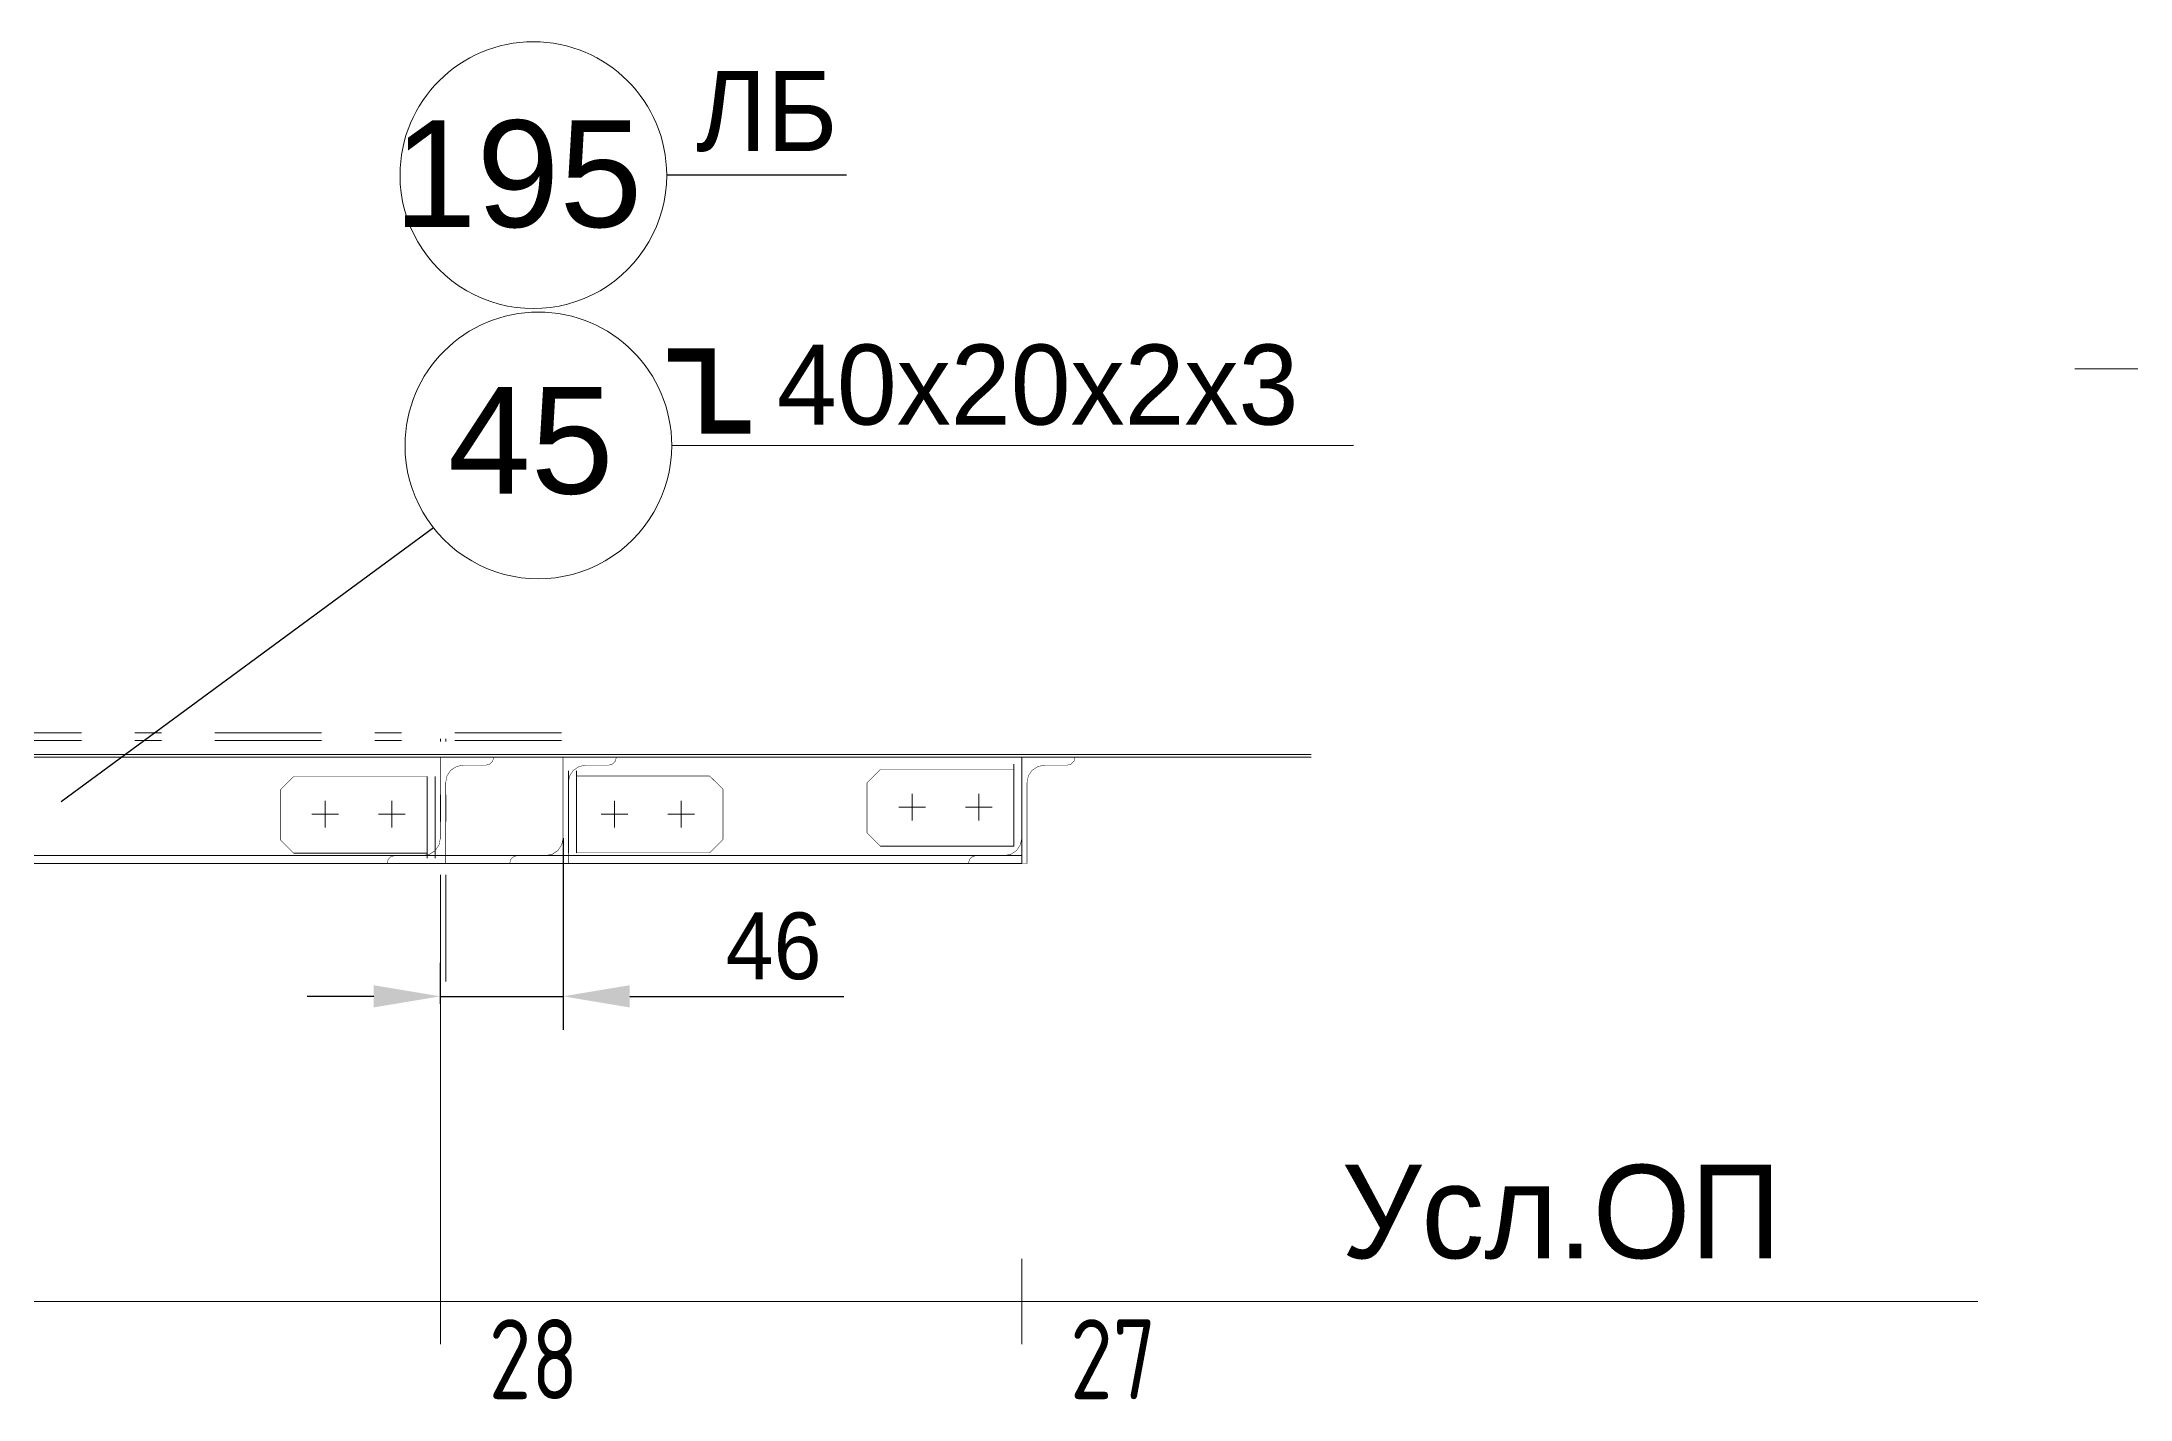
# Model space of a CAD drawing. Header units: millimetres. Extents: x 42007 to 66124, y -556 to 6894.
# Drawn here: x 44279 to 45062, y 1106 to 1615 of the extents above; entities that cross this region are included whole.
import ezdxf
from ezdxf.enums import TextEntityAlignment as Align

# ---------------------------------------------------------------- set-up
doc = ezdxf.new("R2010")
doc.units = ezdxf.units.MM
for name, pattern in [('K5LT32769', [0]), ('K5LT32781', [90, 40, -20, 10, -20]), ('K5LT32782', [150, 100, -50]), ('K5LT32786', [25.318241, 20.818241, -1.5, 1.5, -1.5])]:
    doc.linetypes.add(name, pattern=pattern)
doc.layers.get('Defpoints').update_dxf_attribs({"color": 250})
doc.layers.add('pen_7', color=1, linetype='Continuous')
doc.styles.add('KTEXTSTYLE', font='GOST_AU.SHX', dxfattribs={"width": 0.96, "height": 5})
doc.styles.add('style5', font='arial.ttf', dxfattribs={"height": 3})
doc.dimstyles.new('ISO-10', dxfattribs={"dimscale": 10, "dimtxt": 2.5, "dimasz": 2.5, "dimexe": 1.25, "dimexo": 0, "dimtad": 1, "dimdec": 0, "dimtxsty": 'Standard', "dimcen": 2.5, "dimclrd": 7, "dimclre": 7, "dimclrt": 6, "dimadec": 0, "dimazin": 0, "dimtfac": 1, "dimtdec": 0, "dimtmove": 0, "dimatfit": 3, "dimfxl": 1, "dimarcsym": 0})

# ---------------------------------------------------------------- blocks, each defined once
blk = doc.blocks.new('*D135')
at = {"color": 7, "lineweight": -2, "transparency": 16777216}
for p, q in [((44474.35, 1316.35), (44474.35, 1244.61)), ((44428.35, 1254.31), (44428.35, 1269.61)), ((44403.35, 1257.11), (44378.35, 1257.11)), ((44428.35, 1257.11), (44474.35, 1257.11)), ((44499.35, 1257.11), (44579.67, 1257.11))]:
    blk.add_line(p, q, dxfattribs=at)
at = {"color": 7, "transparency": 16777216}
for points in [[(44403.35, 1261.27), (44403.35, 1252.94), (44428.35, 1257.11)], [(44499.35, 1261.27), (44499.35, 1252.94), (44474.35, 1257.11)]]:
    blk.add_solid(points, dxfattribs=at)
at = {"layer": 'Defpoints', "color": 0, "transparency": 16777216}
for p in [(44474.35, 1316.35), (44428.35, 1254.31), (44474.35, 1257.11)]:
    blk.add_point(p, dxfattribs=at)
at = {"color": 6, "transparency": 16777216, "insert": (44553.32, 1275.86), "char_height": 25, "attachment_point": 5}
blk.add_mtext('\\H25.0;\\W0.965;\\Q0;\\H25.0;\\W0.965;\\Q0;\\Q0;46', dxfattribs=at)

msp = doc.modelspace()

# ---------------------------------------------------------------- linework, layer by layer
at = {"color": 0}
for p, q in [((44580.702, 1564.89), (44513.212, 1564.89)), ((44515.093, 1463.604), (44770.788, 1463.726)), ((44425.769, 1432.723), (44286.205, 1330.044))]:
    msp.add_line(p, q, dxfattribs=at)
at = {"color": 7, "linetype": 'K5LT32769', "lineweight": 18}
for p, q in [((45195.335, 1492.31), (45041.252, 1492.31)), ((43695.848, 1347.721), (44754.849, 1347.721)), ((43695.848, 1346.726), (44754.849, 1346.726)), ((44423.349, 1308.881), (44423.349, 1339.51)), ((44426.349, 1308.881), (44426.349, 1339.51)), ((44646.349, 1346.595), (44646.349, 1306.896)), ((44605.209, 1333.014), (44605.209, 1323.014)), ((44630.209, 1333.014), (44630.209, 1323.014)), ((44380.209, 1325.376), (44390.209, 1325.376)), ((44385.209, 1330.376), (44385.209, 1320.376)), ((44405.209, 1325.376), (44415.209, 1325.376)), ((44410.209, 1330.376), (44410.209, 1320.376)), ((44488.593, 1325.376), (44498.593, 1325.376)), ((44493.593, 1330.376), (44493.593, 1320.376)), ((44513.593, 1325.376), (44523.593, 1325.376)), ((44518.593, 1330.376), (44518.593, 1320.376)), ((44600.209, 1328.014), (44610.209, 1328.014)), ((44625.209, 1328.014), (44635.209, 1328.014)), ((43830.348, 1309.896), (44646.349, 1309.896)), ((44373.349, 1310.801), (44423.349, 1310.801)), ((44593.349, 1313.393), (44643.349, 1313.432)), ((43830.348, 1306.896), (44646.349, 1306.896)), ((44428.349, 1262.684), (44428.349, 1158.712)), ((44428.349, 1126.712), (44428.349, 1158.712)), ((44646.349, 1126.712), (44646.349, 1158.712)), ((43722.521, 1142.712), (45004.849, 1142.712))]:
    msp.add_line(p, q, dxfattribs=at)
at = {"color": 7, "linetype": 'K5LT32781', "lineweight": 18}
for p, q in [((44073.786, 1355.932), (44484.909, 1355.932)), ((44073.786, 1352.945), (44484.909, 1352.945)), ((44428.349, 1262.684), (44428.349, 1353.624)), ((44430.349, 1262.684), (44430.349, 1353.624))]:
    msp.add_line(p, q, dxfattribs=at)
at = {"color": 7, "linetype": 'K5LT32782', "lineweight": 18}
for p, q in [((44476.349, 1310.954), (44476.349, 1341.596)), ((44479.349, 1310.954), (44479.349, 1341.596)), ((44643.349, 1313.432), (44643.349, 1344.074)), ((44646.349, 1313.432), (44646.349, 1344.074))]:
    msp.add_line(p, q, dxfattribs=at)
at = {"color": 0, "const_width": 5}
msp.add_lwpolyline([(44513.727, 1497.495), (44528.752, 1497.495), (44528.752, 1470.467), (44544.528, 1470.467)], dxfattribs=at)
at = {"color": 7, "linetype": 'K5LT32769', "const_width": 0.18}
for points in [[(43695.848, 1347.722), (43708.211, 1347.722), (44754.849, 1347.722)], [(44423.349, 1339.51), (44373.349, 1339.51), (44368.349, 1334.552), (44368.349, 1315.759), (44373.349, 1310.801)], [(44428.349, 1346.726), (44428.349, 1316.354), (44427.852, 1313.877), (44426.444, 1311.778), (44424.335, 1310.375), (44421.849, 1309.882), (44411.349, 1309.882), (44409.849, 1309.482), (44408.749, 1308.388), (44408.349, 1306.895), (44430.349, 1306.895), (44430.349, 1337.266), (44430.843, 1339.743), (44432.251, 1341.842), (44434.36, 1343.246), (44436.849, 1343.738), (44445.349, 1343.738), (44446.849, 1344.139), (44447.946, 1345.232), (44448.349, 1346.726), (44428.349, 1346.726)], [(44534.349, 1315.881), (44534.349, 1334.704), (44529.349, 1339.67), (44479.349, 1339.67)], [(44643.349, 1342.148), (44593.349, 1342.148), (44588.349, 1337.182), (44588.349, 1318.359), (44593.349, 1313.393)], [(44646.349, 1346.726), (44646.349, 1316.354), (44645.852, 1313.877), (44644.444, 1311.778), (44642.335, 1310.375), (44639.849, 1309.882), (44629.349, 1309.882), (44627.849, 1309.482), (44626.749, 1308.388), (44626.349, 1306.895), (44648.349, 1306.895), (44648.349, 1337.266), (44648.843, 1339.743), (44650.251, 1341.842), (44652.36, 1343.246), (44654.849, 1343.738), (44663.349, 1343.738), (44664.849, 1344.138), (44665.946, 1345.232), (44666.349, 1346.726), (44646.349, 1346.726)], [(44479.349, 1310.915), (44529.349, 1310.915), (44534.349, 1315.881)]]:
    msp.add_lwpolyline(points, dxfattribs=at)
at = {"color": 7, "linetype": 'K5LT32786', "const_width": 0.18}
msp.add_lwpolyline([(44474.349, 1346.726), (44474.349, 1316.354), (44473.852, 1313.877), (44472.444, 1311.778), (44470.335, 1310.375), (44467.849, 1309.882), (44457.349, 1309.882), (44455.849, 1309.482), (44454.749, 1308.388), (44454.349, 1306.895), (44476.349, 1306.895), (44476.349, 1337.266), (44476.843, 1339.743), (44478.251, 1341.842), (44480.36, 1343.246), (44482.849, 1343.738), (44491.349, 1343.738), (44492.849, 1344.138), (44493.946, 1345.232), (44494.349, 1346.726), (44474.349, 1346.726)], dxfattribs=at)
at = {"color": 7, "linetype": 'K5LT32769', "lineweight": 18}
for centre, start, end in [((44463.212, 1564.89), 0, 179.999977), ((44463.212, 1564.89), 179.999977, 0), ((44465.093, 1463.604), 0, 179.999977), ((44465.093, 1463.604), 179.999977, 0)]:
    msp.add_arc(centre, 50, start, end, dxfattribs=at)

# ---------------------------------------------------------------- texts
at = {"color": 7, "attachment_point": 1}
for s, insert, char_height, style in [('\\H3.5;\\W0.965;\\Q15;\\Q0;\\H30.00;ЛБ', (44524.229, 1603.936), 3, 'style5'), ('{\\H10x;\\W0.965;40х20х2х3}', (44554.521, 1501.409), 3, 'style5'), ('\\H3.5;\\W0.965;\\Q15;\\Q0;\\H35.00;Усл.ОП', (44766.253, 1193.957), 2.4, 'style5'), ('{\\H12x;\\W0.965;28}', (44446.52, 1136.105), 2.5, 'KTEXTSTYLE'), ('{\\H12x;\\W0.965;27}', (44664.52, 1136.105), 2.5, 'KTEXTSTYLE')]:
    msp.add_mtext(s, dxfattribs=dict(at, insert=insert, char_height=char_height, style=style))
at = {"layer": 'pen_7', "color": 2, "linetype": 'Continuous', "style": 'style5'}
for s, p in [('195', (44457.469, 1565.451)), ('45', (44462.254, 1465.511))]:
    msp.add_text(s, height=40, dxfattribs=at).set_placement(p, align=Align.MIDDLE_CENTER)

# ---------------------------------------------------------------- dimensions: what is measured, and where the dimension line sits
at = {"color": 0}
dim = msp.add_linear_dim(base=(44474.349, 1257.105), p1=(44428.349, 1254.31), p2=(44474.349, 1316.354), text='\\H25.0;\\W0.965;\\Q0;\\H25.0;\\W0.965;\\Q0;\\Q0;46', dimstyle='ISO-10', override={"dimfxl": 1.25}, dxfattribs=at)
dim.commit()
dim.dimension.update_dxf_attribs({"geometry": '*D135', "text_midpoint": (44553.32, 1257.105), "dimtype": 160})

doc.saveas('drawing.dxf')
